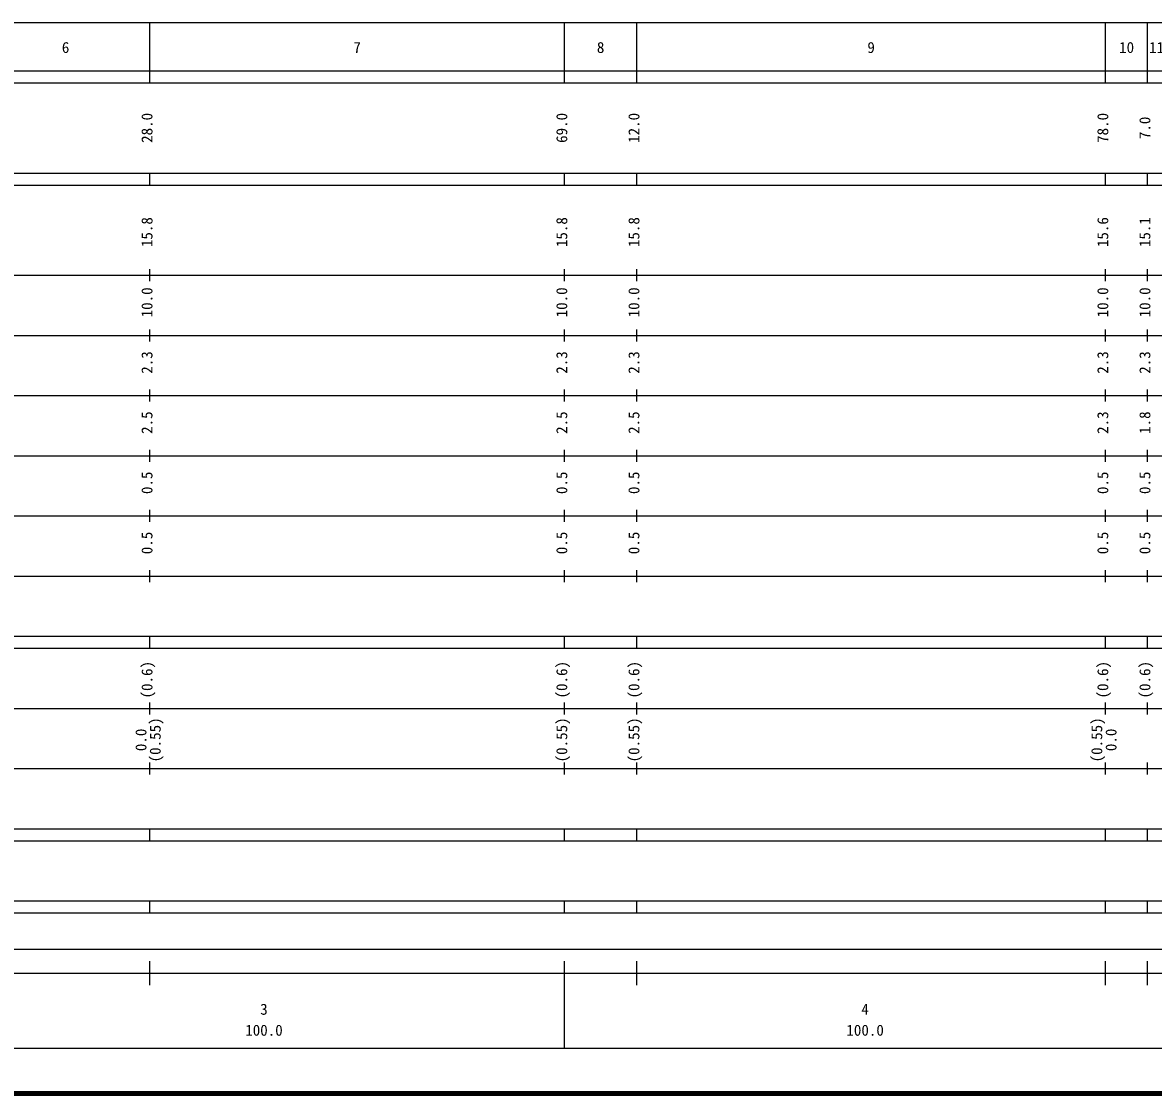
# Model space of a CAD drawing. Units: millimetres on the paper, enlarged 1000 times. Extents: x 40000 to 680000, y 20000 to 380000.
# Drawn here: x 277850 to 465955, y 20000 to 198000 of the extents above; entities that cross this region are included whole.
import ezdxf
from ezdxf.enums import TextEntityAlignment as Align

# ---------------------------------------------------------------- set-up
doc = ezdxf.new("R2010")
doc.units = ezdxf.units.MM
doc.header["$LTSCALE"] = 1000
doc.layers.add('M-TTL', color=2, linetype='Continuous', lineweight=140)
doc.layers.add('M-TTL-BAND', color=7, linetype='Continuous', lineweight=25)
doc.styles.add('ＭＳ ゴシック', font='')
doc.styles.get('ＭＳ ゴシック').set_extended_font_data('MS Gothic')

msp = doc.modelspace()

# ---------------------------------------------------------------- linework, layer by layer
at = {"layer": 'M-TTL'}
msp.add_line((40000, 20000), (680000, 20000), dxfattribs=at)
at = {"layer": 'M-TTL-BAND'}
for p, q in [((68000, 198000), (579000, 198000)), ((299000, 188000), (299000, 198000)), ((368000, 188000), (368000, 198000)), ((380000, 188000), (380000, 198000)), ((458000, 188000), (458000, 198000)), ((465000, 188000), (465000, 198000)), ((40000, 190000), (579000, 190000)), ((40000, 188000), (579000, 188000)), ((40000, 173000), (579000, 173000)), ((299000, 171000), (299000, 173000)), ((368000, 171000), (368000, 173000)), ((380000, 171000), (380000, 173000)), ((458000, 171000), (458000, 173000)), ((465000, 171000), (465000, 173000)), ((40000, 171000), (579000, 171000)), ((299000, 155000), (299000, 157000)), ((368000, 155000), (368000, 157000)), ((380000, 155000), (380000, 157000)), ((458000, 155000), (458000, 157000)), ((465000, 155000), (465000, 157000)), ((40000, 156000), (579000, 156000)), ((299000, 145000), (299000, 147000)), ((368000, 145000), (368000, 147000)), ((380000, 145000), (380000, 147000)), ((458000, 145000), (458000, 147000)), ((465000, 145000), (465000, 147000)), ((46000, 146000), (579000, 146000)), ((52000, 136000), (579000, 136000)), ((299000, 135000), (299000, 137000)), ((368000, 135000), (368000, 137000)), ((380000, 135000), (380000, 137000)), ((458000, 135000), (458000, 137000)), ((465000, 135000), (465000, 137000)), ((299000, 125000), (299000, 127000)), ((368000, 125000), (368000, 127000)), ((380000, 125000), (380000, 127000)), ((458000, 125000), (458000, 127000)), ((465000, 125000), (465000, 127000)), ((46000, 126000), (579000, 126000)), ((299000, 115000), (299000, 117000)), ((368000, 115000), (368000, 117000)), ((380000, 115000), (380000, 117000)), ((458000, 115000), (458000, 117000)), ((465000, 115000), (465000, 117000)), ((52000, 116000), (579000, 116000)), ((46000, 106000), (579000, 106000)), ((299000, 105000), (299000, 107000)), ((368000, 105000), (368000, 107000)), ((380000, 105000), (380000, 107000)), ((458000, 105000), (458000, 107000)), ((465000, 105000), (465000, 107000)), ((40000, 96000), (579000, 96000)), ((299000, 94000), (299000, 96000)), ((368000, 94000), (368000, 96000)), ((380000, 94000), (380000, 96000)), ((458000, 94000), (458000, 96000)), ((465000, 94000), (465000, 96000)), ((40000, 94000), (579000, 94000)), ((299000, 83000), (299000, 85000)), ((368000, 83000), (368000, 85000)), ((380000, 83000), (380000, 85000)), ((458000, 83000), (458000, 85000)), ((465000, 83000), (465000, 85000)), ((49000, 84000), (579000, 84000)), ((40000, 74000), (579000, 74000)), ((299000, 73000), (299000, 75000)), ((368000, 73000), (368000, 75000)), ((380000, 73000), (380000, 75000)), ((458000, 73000), (458000, 75000)), ((465000, 73000), (465000, 75000)), ((40000, 64000), (579000, 64000)), ((299000, 62000), (299000, 64000)), ((368000, 62000), (368000, 64000)), ((380000, 62000), (380000, 64000)), ((458000, 62000), (458000, 64000)), ((465000, 62000), (465000, 64000)), ((40000, 62000), (579000, 62000)), ((40000, 52000), (579000, 52000)), ((299000, 50000), (299000, 52000)), ((368000, 50000), (368000, 52000)), ((380000, 50000), (380000, 52000)), ((458000, 50000), (458000, 52000)), ((465000, 50000), (465000, 52000)), ((40000, 50000), (579000, 50000)), ((71000, 44000), (515500, 44000)), ((299000, 38000), (299000, 42000)), ((368000, 27500), (368000, 42000)), ((380000, 38000), (380000, 42000)), ((458000, 38000), (458000, 42000)), ((465000, 38000), (465000, 42000)), ((40000, 40000), (579000, 40000)), ((68000, 27500), (579000, 27500))]:
    msp.add_line(p, q, dxfattribs=at)

# ---------------------------------------------------------------- texts
at = {"layer": 'M-TTL-BAND', "style": 'ＭＳ ゴシック'}
for s, p in [('6', (285000, 192405)), ('7', (333500, 192405)), ('8', (374000, 192405)), ('9', (419000, 192405)), ('10', (461500, 192405)), ('11', (466500, 192405)), ('3', (318000, 32523)), ('4', (418000, 32523)), ('100.0', (318000, 29033)), ('100.0', (418000, 29033))]:
    msp.add_text(s, height=1833, dxfattribs=at).set_placement(p, align=Align.BOTTOM_CENTER)
for s, p in [('28.0', (300000, 180500)), ('69.0', (369000, 180500)), ('12.0', (381000, 180500)), ('78.0', (459000, 180500)), ('7.0', (466000, 180500)), ('15.8', (300000, 163174)), ('15.8', (369000, 163174)), ('15.8', (381000, 163174)), ('15.6', (459000, 163174)), ('15.1', (466000, 163174)), ('10.0', (300000, 151500)), ('10.0', (369000, 151500)), ('10.0', (381000, 151500)), ('10.0', (459000, 151500)), ('10.0', (466000, 151500)), ('2.3', (300000, 141500)), ('2.3', (369000, 141500)), ('2.3', (381000, 141500)), ('2.3', (459000, 141500)), ('2.3', (466000, 141500)), ('2.5', (300000, 131500)), ('2.5', (369000, 131500)), ('2.5', (381000, 131500)), ('2.3', (459000, 131500)), ('1.8', (466000, 131500)), ('0.5', (300000, 121500)), ('0.5', (369000, 121500)), ('0.5', (381000, 121500)), ('0.5', (459000, 121500)), ('0.5', (466000, 121500)), ('0.5', (300000, 111500)), ('0.5', (369000, 111500)), ('0.5', (381000, 111500)), ('0.5', (459000, 111500)), ('0.5', (466000, 111500)), ('(0.6)', (300000, 88764)), ('(0.6)', (369000, 88764)), ('(0.6)', (381000, 88764)), ('(0.6)', (459000, 88764)), ('(0.6)', (466000, 88764)), ('(0.55)', (301370, 78764)), ('(0.55)', (369000, 78764)), ('(0.55)', (381000, 78764)), ('(0.55)', (458000, 78764)), ('0.0', (299000, 78764)), ('0.0', (460370, 78764))]:
    msp.add_text(s, height=1833, rotation=90, dxfattribs=at).set_placement(p, align=Align.BOTTOM_CENTER)

doc.saveas('drawing.dxf')
